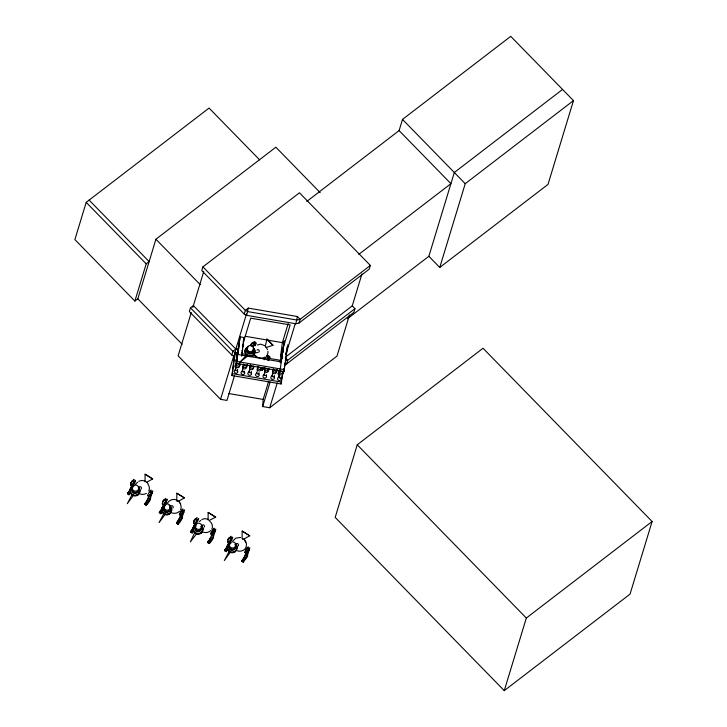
<?xml version="1.0" encoding="UTF-8"?>
<svg xmlns="http://www.w3.org/2000/svg" width="727" height="727" viewBox="0 0 727 727"><rect width="100%" height="100%" fill="white"/><g stroke="black" fill="none" stroke-linecap="round" stroke-linejoin="round"><path stroke-width="1.09" d="M145.036 481.747L145.1 474.204L152.643 478.929L146.245 482.501M176.779 500.721L176.843 493.179L184.385 497.904L177.988 501.476M208.086 519.959L208.149 512.417L215.692 517.142L209.031 520.532M242.1 538.607L242.164 531.064L249.706 535.79L244.217 538.852M349.487 314.982L336.983 356.121L269.699 407.756L262.674 406.547L263.147 399.423L268.654 381.302M283.03 372.115L281.131 383.983L231.986 375.559L234.694 352.786M236.121 365.063L236.357 363A2.226 1.954 16.9 0 0 237.602 366.008A2.226 1.954 16.9 0 0 240.446 364.363M237.575 354.131L237.82 352.059A2.226 1.954 16.9 0 0 238.147 354.531M238.038 353.158A1.145 1 16.9 0 1 237.874 351.895L239.192 343.844A2.263 1.99 16.9 0 0 238.874 344.671M252.96 342.681L251.487 343.353L251.115 344.571M257.122 371.452L257.776 366.308M268.581 358.684L266.836 359.638M280.949 361.055A1.145 1 16.9 0 1 280.776 359.792L281.567 353.622L283.021 350.114A1.845 1.618 16.9 0 0 283.294 352.15M281.131 383.983L281.376 381.839M281.758 378.631L282.003 376.495M231.986 375.559L235.83 349.06L246.498 313.955M287.828 344.752L283.948 371.515L236.284 363.355L240.128 336.855L244.099 337.537L241.755 355.13M235.848 367.117L235.575 369.171L234.421 370.652A1.845 1.618 16.9 0 0 235.912 373.242A1.845 1.618 16.9 0 0 237.584 370.952M236.675 360.856L236.266 363.927A1.145 1 16.9 0 0 236.439 365.19M237.302 356.185L237.029 358.229A1.145 1 16.9 0 0 237.202 359.492M236.284 363.355L240.128 336.855M242.509 347.097L242.8 344.898M243.245 341.599L244.099 337.537M299.015 323.042L300.151 319.317L297.425 316.527L248.27 308.103L246.671 315.345L295.816 323.769L299.015 323.042L369.225 269.163L370.352 265.437L299.451 192.782L202.915 266.873L201.788 270.589L244.217 314.073L246.671 315.345M249.679 368.189L249.27 371.27L248.116 372.751A1.845 1.618 16.9 0 0 249.615 375.341A1.845 1.618 16.9 0 0 251.278 373.051M273.643 376.395A1.845 1.618 16.9 0 1 274.215 378.685A1.845 1.618 16.9 0 1 271.707 379.04A1.845 1.618 16.9 0 1 271.116 376.759L272.271 375.268L272.816 371.17A1.845 1.618 16.9 0 0 274.306 373.76A1.845 1.618 16.9 0 0 275.978 371.47M288.174 323.57L282.376 342.635L280.504 356.721L290.164 324.924L250.706 318.172L243.3 342.535A1.845 1.618 16.9 0 1 242.654 344.607M281.058 362.691L284.284 340.818L279.977 370.834M283.948 371.515L284.375 368.271M284.666 366.099L285.102 362.855M285.384 360.692L285.82 357.439M286.111 355.276L286.538 352.022M286.829 349.86L287.265 346.615M297.425 316.527L295.816 323.769M132.16 480.856L130.551 483.255L131.142 482.655M180.541 517.324L180.632 516.815M245.853 555.21L245.944 554.701A126.698 17.948 -58 0 1 246.062 554.201A126.698 17.948 -58 0 0 245.971 554.719M265.255 346.461L266.945 339.091L272.998 345.316L266.218 347.451M176.488 523.358L176.452 522.958M210.257 539.18L207.631 542.46M241.673 561.353L241.764 560.853M259.594 159.831L209.067 108.069L86.204 202.351L74.89 239.592L134.886 301.069L137.812 298.824L155.914 239.238L275.851 147.199L320.189 192.628M134.886 301.069L146.2 263.828L149.126 261.584L89.13 200.107M190.474 307.83L189.338 311.556L231.768 355.03L234.23 356.303L235.357 352.586L232.904 351.305L190.474 307.83L193.4 305.585L235.83 349.06L237.92 349.423M191.274 312.555L178.124 355.857L220.554 399.332L226.978 400.432L234.43 375.904M192.828 307.448L203.742 271.534M231.768 355.03L232.904 351.305L235.83 349.06M244.217 314.073L245.344 310.347L248.27 308.103M220.554 399.332L233.712 356.03M237.22 356.312L237.784 354.449L248.38 356.266M262.674 406.547L270.117 382.02M269.699 407.756L277.269 382.856M285.947 354.294L295.316 323.442M284.439 364.481L286.574 364L287.701 360.274L354.985 308.639L352.259 305.849L361.955 273.934M306.785 201.434L399.105 130.587L402.504 119.41L510.736 36.35L573.467 100.617L548.004 184.404L439.771 267.463L428.857 256.286L454.32 172.508L562.553 89.439M354.985 308.639L353.858 312.365L286.574 364M357.239 444.788L335.183 517.397L504.256 690.65L630.045 594.113L652.11 521.504L483.028 348.251L357.239 444.788L526.321 618.041L504.256 690.65M439.771 267.463L465.225 183.686L573.467 100.617M144.573 504.365L144.873 503.675M197.708 520.905L196.19 523.086L196.572 522.749M211.63 532.527L211.848 532.028M207.658 542.478L207.931 541.888M254.659 344.871C254.859 343.571 252.015 346.07 252.714 346.615M134.522 482.973C135.404 480.72 132.105 485.681 133.523 484.527M166.274 501.948L166.401 501.267L165.465 502.475M229.005 538.225C229.459 536.008 226.17 542.524 228.632 538.88M231.586 539.834C232.422 537.453 228.923 543.214 230.786 541.133M228.705 550.693L229.423 551.675M229.169 551.42L224.343 560.526L230.386 552.138M241.791 560.862L242.036 560.372A8.097 1.145 -58 0 1 243.927 557.618L245.244 555.773M131.941 481.356L131.36 482.355M163.52 500.649C164.92 497.404 160.712 504.293 163.102 501.321M180.714 512.462L180.332 513.489M246.035 550.357L245.644 551.375L246.035 551.039M144.809 503.847L144.973 503.511A8.097 1.145 -58 0 1 146.863 500.749L148.844 497.995M176.552 522.822L176.725 522.486A8.097 1.145 -58 0 1 178.588 519.705L179.923 517.878M194.627 520.232C196.663 516.261 191.919 523.476 194.409 520.568M196.899 521.759C198.925 517.788 194.2 525.003 196.681 522.095M212.02 531.701L212.647 530.719M131.551 485.263A11.668 1.654 -58 0 1 129.715 490.152L131.042 488.38L129.715 490.152A8.097 1.145 -58 0 0 127.852 492.924L127.425 493.906L130.706 489.525M130.442 492.197A8.097 1.145 -58 0 0 129.351 493.86L128.924 494.842L130.96 492.17M146.5 504.465C144.391 508.109 150.943 500.321 150.407 498.795A126.698 17.948 -58 0 1 152.097 492.724A3.353 0.473 -58 0 0 152.452 491.043A3.353 0.473 -58 0 0 150.107 494.242A3.353 0.473 -58 0 0 149.217 496.65A11.668 1.654 -58 0 1 148.363 501.685A8.097 1.145 -58 0 0 146.5 504.465L145 503.529M163.293 504.238A11.668 1.654 -58 0 1 161.458 509.127A8.097 1.145 -58 0 0 159.595 511.899L159.149 512.862L160.84 513.689L162.712 511.136M162.503 510.717A8.097 1.145 -58 0 0 161.094 512.835L160.84 513.689M178.251 523.44C176.161 527.075 182.686 519.296 182.159 517.76A126.698 17.948 -58 0 1 183.84 511.699A3.353 0.473 -58 0 0 184.195 510.018A3.353 0.473 -58 0 0 181.85 513.217A3.353 0.473 -58 0 0 180.968 515.625A11.668 1.654 -58 0 1 180.114 520.659A8.097 1.145 -58 0 0 178.251 523.44L176.743 522.495M194.772 525.621L192.764 528.365A8.097 1.145 -58 0 0 190.901 531.137L190.474 532.119L193.137 528.593M193.8 529.956A8.097 1.145 -58 0 0 192.401 532.073L191.973 533.055L193.391 531.228M209.549 542.678C207.477 546.277 213.992 538.525 213.456 537.008A126.698 17.948 -58 0 1 215.147 530.937A3.353 0.473 -58 0 0 215.501 529.256A3.353 0.473 -58 0 0 213.156 532.455A3.353 0.473 -58 0 0 212.275 534.863A11.668 1.654 -58 0 1 211.412 539.897A8.097 1.145 -58 0 0 209.549 542.678L208.049 541.742A8.097 1.145 -58 0 1 209.912 538.961L211.23 537.126M228.787 544.278L226.779 547.013A8.097 1.145 -58 0 0 224.916 549.785L224.489 550.766L227.151 547.24M227.815 548.603A8.097 1.145 -58 0 0 226.415 550.73L225.988 551.702L228.024 549.03M243.563 561.326L243.136 562.307L247.671 556.228L247.471 555.655A126.698 17.948 -58 0 1 249.152 549.594A3.353 0.473 -58 0 0 249.515 547.904A3.353 0.473 -58 0 0 247.171 551.102A3.353 0.473 -58 0 0 246.28 553.511A11.668 1.654 -58 0 1 245.426 558.554A8.097 1.145 -58 0 0 243.563 561.326L242.064 560.39M254.777 345.28L254.995 344.571L252.86 346.752M133.632 483.882C136.213 479.584 131.423 485.881 133.414 484.191M165.592 502.521L164.575 503.756L166.183 501.157L164.884 503.838L165.474 503.248M180.914 512.126L181.35 511.481M230.904 540.406L229.886 541.651L231.495 539.043M246.235 550.012L246.862 549.112M235.821 364.872L236.711 363.591L235.121 365.417A1.845 1.618 16.9 0 0 236.084 367.88M263.91 374.905L264.792 373.623L263.201 375.45A1.845 1.618 16.9 0 0 264.701 378.031A1.845 1.618 16.9 0 0 266.364 375.75M278.505 377.413L279.386 376.132L277.796 377.958A1.845 1.618 16.9 0 0 279.286 380.539A1.845 1.618 16.9 0 0 280.958 378.249M167.528 502.966C169.355 499.812 173.671 498.513 176.961 500.085M232.849 540.852L235.83 538.134L240.655 537.435M144.646 504.438L147.835 500.112M144.846 504.447L147.345 501.048M150.371 498.949L148.363 501.685L146.863 500.749A11.668 1.654 -58 0 0 148.508 495.423M163.466 506.383L162.13 508.209L163.448 506.474M159.958 511.908L161.83 509.354M178.333 520.786L176.461 523.34L177.988 524.294M176.597 523.422L178.469 520.868M182.123 517.924L180.114 520.659L178.615 519.723A11.668 1.654 -58 0 0 179.469 514.68A3.353 0.473 -58 0 1 181.296 510.736A3.353 0.473 -58 0 1 182.741 509.872M207.895 542.66L210.394 539.261M213.42 537.162L211.412 539.897L209.912 538.961A11.668 1.654 -58 0 0 211.748 534.081M243.027 559.526L241.591 561.289M241.909 561.317L243.154 559.608M247.434 555.81L245.426 558.554L243.927 557.618A11.668 1.654 -58 0 0 245.753 552.729M194.754 525.712L192.764 528.365A11.668 1.654 -58 0 0 194.563 523.876M228.769 544.359L226.779 547.013A11.668 1.654 -58 0 0 228.569 541.851M149.598 492.506L150.107 491.943M280.776 359.792L279.622 361.283A1.845 1.618 16.9 0 0 279.368 361.955M196.626 533.745L190.338 541.879L194.836 532.418M246.789 354.785L239.737 362.355L247.807 355.903M267.282 360.092L268.981 358.902L268.281 360.183M264.564 367.426A8.097 2.072 -44.3 0 0 262.465 369.334L261.956 370.243L264.782 368.207M207.695 542.651L209.294 543.532M241.8 561.244L243.3 562.18M358.784 254.386L450.922 183.677L399.105 130.587M237.465 357.893L235.875 359.72A1.845 1.618 16.9 0 0 236.838 362.182M370.352 265.437L300.151 319.317L296.952 320.044L247.807 311.619L245.344 310.347L202.915 266.873M236.011 368.834L235.575 369.171A1.145 1 16.9 0 0 236.502 370.77A1.145 1 16.9 0 0 237.529 369.352M242.918 370.125L241.328 371.951A1.845 1.618 16.9 0 0 241.918 374.232A1.845 1.618 16.9 0 0 244.436 373.869A1.845 1.618 16.9 0 0 243.854 371.588M249.706 370.934L249.27 371.27A1.145 1 16.9 0 0 250.197 372.869A1.145 1 16.9 0 0 251.233 371.452M285.875 356.793L352.259 305.849M347.461 318.762L428.857 256.286M526.321 618.041L652.11 521.504M257.358 345.016L260.493 344.153L265.246 345.743M138.766 481.265L141.901 480.411L145.209 481.11M201.815 519.487L204.95 518.624L208.267 519.323M285.575 360.765L287.701 360.274L285.656 358.184M260.793 368.998L262.202 370.188M253.768 353.095L258.094 352.395M238.347 352.713L237.429 352.84L238.311 351.559L236.72 353.377A1.845 1.618 16.9 0 0 237.684 355.839M196.953 533.573L195.936 533.327M230.968 552.22L229.95 551.975M245.117 336.256L282.376 342.635M235.357 352.586L237.429 352.94M241.7 353.667L247.189 354.612M247.262 347.615A5.016 4.698 0.9 0 0 245.717 354.094A5.016 4.698 0.9 0 0 252.642 355.558L255.968 356.112M269.144 358.366L281.213 360.438M250.588 356.648L281.476 361.937M236.848 361.492L284.511 369.652M232.549 373.696L281.694 382.12M228.578 393.507L263.147 399.423M132.887 495.114L133.386 495.278M164.629 514.089L165.129 514.253M133.414 495.469L127.289 503.666L132.105 494.56L131.642 493.833M152.643 478.929L145.1 474.204M184.385 497.904L176.888 493.242M215.692 517.142L208.149 512.417M249.706 535.79L242.164 531.064M164.166 513.662L164.729 513.998M176.997 500.83L177.124 500.912A5.134 1.109 30.2 0 1 177.588 501.203L177.733 501.294M246.998 355.249L247.462 355.53M138.23 493.051L139.075 493.569A7.388 6.47 16.9 0 0 146.354 493.388M167.592 514.025L167.783 514.143A1.663 1.463 16.9 0 0 170.1 512.799M198.898 533.264L199.089 533.382A1.663 1.463 16.9 0 0 201.306 531.655M246.962 548.176L248.461 549.112M229.814 537.58L231.313 538.516M212.947 529.529L214.447 530.465M195.799 518.924L197.299 519.86M181.641 510.29L183.149 511.226M164.493 499.685L165.992 500.621M149.898 491.316L151.398 492.252M132.75 480.711L134.25 481.647M248.08 547.776A3.353 0.473 -58 0 0 246.635 548.64A3.353 0.473 -58 0 0 244.781 552.575L246.28 553.511M230.504 538.053A3.353 0.473 -58 0 0 230.859 536.372A3.353 0.473 -58 0 0 228.523 539.57A3.353 0.473 -58 0 0 227.633 541.969L229.132 542.915A11.668 1.654 -58 0 1 230.068 543.46M197.135 517.915A3.353 0.473 -58 0 0 195.145 519.887A3.353 0.473 -58 0 0 193.618 523.322L195.127 524.258A11.668 1.654 -58 0 1 196.099 524.421M213.647 530.001A3.353 0.473 -58 0 0 214.002 528.32A3.353 0.473 -58 0 0 211.657 531.519A3.353 0.473 -58 0 0 210.766 533.927L212.275 534.863M179.469 514.68L180.968 515.625M165.611 499.285A3.353 0.473 -58 0 0 164.166 500.149A3.353 0.473 -58 0 0 162.321 504.084L163.82 505.02A11.668 1.654 -58 0 1 164.756 505.574M151.225 490.298A3.353 0.473 -58 0 0 149.244 492.27A3.353 0.473 -58 0 0 147.717 495.714L149.217 496.65M133.868 480.32A3.353 0.473 -58 0 0 132.423 481.174A3.353 0.473 -58 0 0 130.569 485.109L132.069 486.045A11.668 1.654 -58 0 1 133.014 486.599M224.916 549.785L226.415 550.73M224.652 550.648L226.152 551.584M190.901 531.137L192.401 532.073M159.595 511.899L161.094 512.835M190.638 532L192.146 532.936M127.852 492.924L129.351 493.86M144.718 504.365L146.236 505.32M127.588 493.778L129.088 494.723M177.043 500.903L177.179 500.994A5.134 1.109 30.2 0 0 177.642 501.276M272.998 345.316L266.945 339.091M165.202 514.343L159.031 522.64L163.857 513.535L163.393 512.808M243.709 538.861L246.48 543.723M178.397 500.967L180.732 504.184L180.36 503.529M146.654 482.001L148.108 483.682M402.504 119.41L465.225 183.686M155.914 239.238L200.252 284.675M266.927 356.503L268.127 357.739M253.105 342.472L254.305 343.707M262.465 369.334L261.257 368.098A8.097 2.072 -44.3 0 1 261.874 367.498M86.204 202.351L146.2 263.828M137.812 298.824L182.15 344.253M247.071 355.067L247.534 355.558M244.872 540.034L245.163 540.552M245.671 541.424L246.053 542.078M179.56 502.148L179.851 502.657M240.01 364.063A2.263 1.99 16.9 0 1 236.575 361.937M239.492 366.199A1.845 1.618 16.9 0 1 237.547 367.644A1.845 1.618 16.9 0 1 235.857 365.736M283.557 370.661A2.226 1.954 16.9 0 1 282.04 373.424A2.226 1.954 16.9 0 1 279.413 371.115M283.385 371.37A2.263 1.99 16.9 0 1 280.068 370.134M284.157 368.789A2.263 1.99 16.9 0 1 284.084 370.779M281.04 377.168A1.145 1 16.9 0 1 279.586 378.013A1.145 1 16.9 0 1 278.95 376.468L279.495 372.369A1.845 1.618 16.9 0 0 280.985 374.959A1.845 1.618 16.9 0 0 282.658 372.669M284.566 367.917A1.845 1.618 16.9 0 1 283.721 369.18M253.196 368.298A1.845 1.618 16.9 0 1 250.842 369.652A1.845 1.618 16.9 0 1 249.815 367.162L250.061 365.099A2.226 1.954 16.9 0 0 251.297 368.107A2.226 1.954 16.9 0 0 254.141 366.463M253.714 366.163A2.263 1.99 16.9 0 1 250.388 364.936M266.445 374.659A1.145 1 16.9 0 1 264.992 375.505A1.145 1 16.9 0 1 264.355 373.96L264.901 369.861A1.845 1.618 16.9 0 0 266.4 372.451A1.845 1.618 16.9 0 0 268.063 370.161M269.226 369.162A2.226 1.954 16.9 0 1 266.382 370.797A2.226 1.954 16.9 0 1 265.146 367.789M268.799 368.862A2.263 1.99 16.9 0 1 266.009 368.416M258.948 372.66A1.145 1 16.9 0 1 257.912 374.078A1.145 1 16.9 0 1 256.985 372.469L255.84 373.96A1.845 1.618 16.9 0 0 256.431 376.241A1.845 1.618 16.9 0 0 258.939 375.886A1.845 1.618 16.9 0 0 258.358 373.596M260.693 368.671A1.845 1.618 16.9 0 1 259.03 370.961A1.845 1.618 16.9 0 1 257.531 368.371M260.493 367.608A2.263 1.99 16.9 0 1 258.648 366.926M261.865 367.671A2.226 1.954 16.9 0 1 259.503 369.425A2.226 1.954 16.9 0 1 257.458 367.117M247.625 364.772A2.263 1.99 16.9 0 1 243.6 364.127M244.581 371.161A1.145 1 16.9 0 1 243.118 372.006A1.145 1 16.9 0 1 242.482 370.461L243.027 366.363A1.845 1.618 16.9 0 0 244.526 368.943A1.845 1.618 16.9 0 0 246.189 366.662M247.098 364.654A2.226 1.954 16.9 0 1 245.081 367.426A2.226 1.954 16.9 0 1 243.272 364.291M276.887 369.461A2.226 1.954 16.9 0 1 274.861 372.233A2.226 1.954 16.9 0 1 273.052 369.107M277.414 369.58A2.263 1.99 16.9 0 1 273.388 368.943M274.233 375.459A1.145 1 16.9 0 1 273.198 376.877A1.145 1 16.9 0 1 272.271 375.268M279.586 372.497A1.145 1 16.9 0 1 279.422 371.233L278.268 372.724A1.845 1.618 16.9 0 0 279.232 375.187M278.977 372.179A1.845 1.618 16.9 0 1 279.895 372.051M284.63 363.555A2.263 1.99 16.9 0 1 284.557 365.545M281.404 362.219A1.845 1.618 16.9 0 1 281.658 361.546M281.567 359.02A2.263 1.99 16.9 0 1 281.767 357.302L281.24 359.183A2.226 1.954 16.9 0 0 281.567 361.655M285.656 357.675A2.263 1.99 16.9 0 1 285.593 359.665M285.793 357.593A1.845 1.618 16.9 0 1 285.229 358.066M280.831 362.655A1.845 1.618 16.9 0 1 280.995 361.255M237.393 357.593A2.263 1.99 16.9 0 1 237.266 356.703M237.384 360.228A2.226 1.954 16.9 0 1 237.057 357.757L236.811 359.829A1.845 1.618 16.9 0 0 236.648 361.228M241.673 354.54A1.845 1.618 16.9 0 1 241.618 356.157M237.411 355.53A1.845 1.618 16.9 0 1 237.311 354.803M242.5 351.568A2.263 1.99 16.9 0 1 241.473 353.131M238.147 351.895A2.263 1.99 16.9 0 1 238.029 351.005M241.646 352.422A2.226 1.954 16.9 0 1 241.573 354.385M242.436 348.842A1.845 1.618 16.9 0 1 241.809 350.941M282.43 354.249A2.263 1.99 16.9 0 1 282.103 351.741M285.993 352.113A2.263 1.99 16.9 0 1 285.92 354.104M282.73 356.612A2.226 1.954 16.9 0 1 281.567 353.622M280.331 360.737A1.845 1.618 16.9 0 1 281.249 360.619M282.285 358.157A1.845 1.618 16.9 0 1 281.322 355.694M238.992 348.188A2.226 1.954 16.9 0 1 238.656 345.725M242.491 346.088A2.226 1.954 16.9 0 1 242.418 348.042M243.082 344.207A2.263 1.99 16.9 0 1 242.309 346.797M238.692 349.832A1.845 1.618 16.9 0 1 238.42 347.797M244.781 552.575A11.668 1.654 -58 0 1 245.399 552.266M246.408 544.487A7.388 6.47 16.9 0 1 236.139 550.439M229.132 542.915A3.353 0.473 -58 0 1 230.023 540.506A3.353 0.473 -58 0 1 232.367 537.308A3.353 0.473 -58 0 1 232.004 538.989A126.698 17.948 -58 0 0 231.822 539.588M227.633 541.969A11.668 1.654 -58 0 1 227.978 541.76M230.704 543.514A126.698 17.948 -58 0 1 230.841 542.978M235.403 544.305A5.016 4.744 7.4 0 1 235.366 551.311A5.016 4.744 7.4 0 1 227.996 550.557A5.016 4.744 7.4 0 1 229.323 543.678M235.394 545.314A3.308 3.126 7.4 0 1 232.349 549.603A3.308 3.126 7.4 0 1 229.287 545.241M235.294 545.941A3.344 3.162 7.4 0 1 231.786 550.248A3.344 3.162 7.4 0 1 229.559 545.159M235.448 543.96A5.016 4.744 7.4 0 1 235.066 551.23A5.016 4.744 7.4 0 1 227.578 549.512A5.016 4.744 7.4 0 1 230.559 542.842M234.994 544.332A3.308 3.126 7.4 0 1 232.822 549.312A3.308 3.126 7.4 0 1 229.323 544.968M229.759 544.269A3.308 3.126 7.4 0 1 230.359 543.696M228.051 549.485A1.663 1.463 16.9 0 1 227.451 548.449M235.421 550.693A1.663 1.463 16.9 0 1 233.512 552.166M242.445 538.798A5.134 1.109 30.2 0 1 242.909 539.089M242.809 539.08A5.134 1.109 30.2 0 1 242.491 538.88M236.011 544.205A1.381 1.309 56.5 0 1 238.092 543.95A1.381 1.309 56.5 0 1 237.902 546.086M231.958 549.839A1.381 1.309 56.5 0 1 231.177 550.466M229.877 550.103A1.381 1.309 56.5 0 1 229.596 548.458M236.284 549.73A4.507 3.944 16.9 0 1 230.059 552.32L229.069 551.711A4.507 3.944 16.9 0 1 227.451 548.912M210.766 533.927A11.668 1.654 -58 0 1 211.112 533.709M210.794 530.528A7.388 6.47 16.9 0 1 202.124 531.782M199.462 521.523A7.388 6.47 16.9 0 1 200.843 520.441M209.749 521.259A7.388 6.47 16.9 0 1 211.793 529.138M195.127 524.258A3.353 0.473 -58 0 1 196.008 521.859A3.353 0.473 -58 0 1 198.353 518.66A3.353 0.473 -58 0 1 197.998 520.341A126.698 17.948 -58 0 0 197.808 520.941M193.618 523.322A11.668 1.654 -58 0 1 194.436 523.049M202.778 527.757A5.016 4.744 7.4 0 1 199.88 533.518A5.016 4.744 7.4 0 1 193.518 531.201A5.016 4.744 7.4 0 1 195.318 525.03M201.397 525.657A5.016 4.744 7.4 0 1 202.233 526.621M201.379 526.666A3.308 3.126 7.4 0 1 197.908 530.928A3.308 3.126 7.4 0 1 195.708 525.894M200.852 526.566A3.344 3.162 7.4 0 1 198.653 531.601A3.344 3.162 7.4 0 1 195.118 527.22M195.554 526.512A3.344 3.162 7.4 0 1 196.163 525.93M201.443 525.312A5.016 4.744 7.4 0 1 201.061 532.582A5.016 4.744 7.4 0 1 193.564 530.855A5.016 4.744 7.4 0 1 196.554 524.194M201.415 526.393A3.308 3.126 7.4 0 1 197.944 530.655A3.308 3.126 7.4 0 1 195.745 525.621M193.745 530.537A1.663 1.463 16.9 0 1 193.8 528.747M201.879 525.885A1.381 1.309 56.5 0 1 203.633 525.003A1.381 1.309 56.5 0 1 204.36 526.948M197.944 531.192A1.381 1.309 56.5 0 1 197.162 531.819M195.645 531.164A1.381 1.309 56.5 0 1 195.79 529.529M202.279 531.083A4.507 3.944 16.9 0 1 196.045 533.673L195.054 533.064A4.507 3.944 16.9 0 1 193.809 528.256M179.487 511.281A7.388 6.47 16.9 0 1 170.827 512.544M180.66 504.911A7.388 6.47 16.9 0 1 180.487 509.9M165.529 505.092A126.698 17.948 -58 0 1 165.983 503.438M166.329 502.284A126.698 17.948 -58 0 1 166.692 501.103A3.353 0.473 -58 0 0 167.046 499.413A3.353 0.473 -58 0 0 164.702 502.611A3.353 0.473 -58 0 0 163.82 505.02M162.321 504.084A11.668 1.654 -58 0 1 162.657 503.866M170.091 506.41A5.016 4.744 7.4 0 1 170.354 513.135A5.016 4.744 7.4 0 1 163.266 513.289A5.016 4.744 7.4 0 1 163.002 506.574M169.645 506.71A3.308 3.126 7.4 0 1 169.264 510.917A3.308 3.126 7.4 0 1 164.802 510.872A3.308 3.126 7.4 0 1 164.402 506.655M169.545 507.328A3.344 3.162 7.4 0 1 167.346 512.362A3.344 3.162 7.4 0 1 163.811 507.982M164.247 507.273A3.344 3.162 7.4 0 1 164.865 506.692M169.064 505.338A5.016 4.744 7.4 0 1 170.4 512.789A5.016 4.744 7.4 0 1 162.475 511.981A5.016 4.744 7.4 0 1 165.247 504.947M169.682 506.437A3.308 3.126 7.4 0 1 169.3 510.645A3.308 3.126 7.4 0 1 164.838 510.599A3.308 3.126 7.4 0 1 164.438 506.383M162.439 511.29A1.663 1.463 16.9 0 1 162.275 509.818M170.7 506.319A1.381 1.309 56.5 0 1 172.644 505.937A1.381 1.309 56.5 0 1 172.853 507.982M166.438 512.235A1.381 1.309 56.5 0 1 165.856 512.571M164.556 512.208A1.381 1.309 56.5 0 1 164.747 510.072M170.972 511.844A4.507 3.944 16.9 0 1 164.738 514.434L163.748 513.816A4.507 3.944 16.9 0 1 162.166 509.99M147.699 495.696A11.668 1.654 -58 0 1 148.035 495.478M135.404 484.691A7.388 6.47 16.9 0 1 137.794 482.228M147.999 484.373A7.388 6.47 16.9 0 1 148.744 490.925M133.777 486.118A126.698 17.948 -58 0 1 134.077 485.018M134.577 483.31A126.698 17.948 -58 0 1 134.949 482.128A3.353 0.473 -58 0 0 135.304 480.447A3.353 0.473 -58 0 0 132.959 483.637A3.353 0.473 -58 0 0 132.069 486.045M130.569 485.109A11.668 1.654 -58 0 1 131.187 484.8M131.878 486.745A126.698 17.948 -58 0 1 132.005 486.236M138.348 487.444A5.016 4.744 7.4 0 1 137.966 494.705A5.016 4.744 7.4 0 1 130.469 492.988A5.016 4.744 7.4 0 1 133.459 486.318M138.557 489.244A3.308 3.126 7.4 0 1 134.431 492.624A3.308 3.126 7.4 0 1 132.659 487.681M138.466 489.88A3.344 3.162 7.4 0 1 134.295 493.297A3.344 3.162 7.4 0 1 132.505 488.299M138.394 487.099A5.016 4.744 7.4 0 1 138.012 494.369A5.016 4.744 7.4 0 1 130.515 492.642A5.016 4.744 7.4 0 1 133.495 485.972M138.593 488.971A3.308 3.126 7.4 0 1 134.468 492.352A3.308 3.126 7.4 0 1 132.696 487.408M130.487 491.97A1.663 1.463 16.9 0 1 130.524 490.843M138.357 493.824A1.663 1.463 16.9 0 1 136.449 495.305M138.948 487.344A1.381 1.309 56.5 0 1 141.401 487.699M141.429 488.408A1.381 1.309 56.5 0 1 141.102 489.007M134.895 492.979A1.381 1.309 56.5 0 1 134.113 493.606M132.441 492.624A1.381 1.309 56.5 0 1 132.741 491.316M139.257 491.834A4.507 3.944 16.9 0 1 132.996 495.46L132.005 494.842A4.507 3.944 16.9 0 1 130.424 491.016M264.092 359.72A3.353 0.854 -44.3 0 1 267.354 356.185A3.353 0.854 -44.3 0 1 268.69 356.621M267.936 351.368A7.388 6.47 16.9 0 1 266.336 356.057M264.946 357.13A7.388 6.47 16.9 0 1 256.04 356.312L254.732 354.985A7.388 6.47 16.9 0 1 253.832 353.422M266.6 348.115A7.388 6.47 16.9 0 1 267.5 349.678M250.27 345.698A3.353 0.854 -44.3 0 1 253.532 342.163A3.353 0.854 -44.3 0 1 254.868 342.599M251.896 346.197A3.353 0.854 -44.3 0 1 255.504 342.971A3.353 0.854 -44.3 0 1 255.55 344.625A126.698 32.433 -44.3 0 0 255.177 345.807M266.391 359.374A3.353 0.854 -44.3 0 1 269.626 356.884A3.353 0.854 -44.3 0 1 269.372 358.656A126.698 32.433 -44.3 0 0 268.826 360.41M254.186 349.069A5.016 4.698 0.9 0 1 252.642 355.558M253.305 349.096A3.308 3.099 0.9 0 1 249.852 353.367A3.308 3.099 0.9 0 1 247.625 348.424M253.287 349.769A3.344 3.126 0.9 0 1 249.797 354.076A3.344 3.126 0.9 0 1 247.543 349.087M253.35 347.76A5.016 4.698 0.9 0 1 253.014 354.949A5.016 4.698 0.9 0 1 245.499 353.367A5.016 4.698 0.9 0 1 248.452 346.724M253.314 348.796A3.308 3.099 0.9 0 1 249.861 353.068A3.308 3.099 0.9 0 1 247.634 348.124M252.714 355.276A1.663 1.463 16.9 0 1 250.043 356.012M265.664 346.852A5.134 1.309 41.7 0 1 265.918 347.106A5.134 1.309 41.7 0 1 265.682 346.933M257.04 350.087A1.381 1.254 80.8 0 1 259.248 350.95M259.13 351.65A1.381 1.254 80.8 0 1 258.948 351.941M247.071 353.013A1.381 1.254 80.8 0 1 247.553 351.432M248.97 353.758A1.381 1.254 80.8 0 1 248.679 353.913M254.305 352.595A4.507 3.944 16.9 0 1 251.978 356.357A4.507 3.944 16.9 0 1 247.044 355.612L246.244 354.803A4.507 3.944 16.9 0 1 245.426 352.822M149.98 495.178L151.579 492.779L149.98 495.178M150.525 495.523L152.134 493.124L150.525 495.523M181.723 514.153L183.331 511.753L181.723 514.153M182.277 514.498L183.876 512.099L182.277 514.498M213.029 533.391L214.629 531.001L213.029 533.391M213.574 533.736L215.183 531.346L213.574 533.736M247.035 552.047L248.67 549.703L247.035 552.047M247.589 552.384L249.225 550.048L247.589 552.384M230.541 547.395A3.308 3.126 7.4 0 0 235.821 545.386A3.308 3.126 7.4 0 0 231.277 542.033A3.308 3.126 7.4 0 0 230.541 547.395M196.526 528.747A3.308 3.126 7.4 0 0 201.806 526.739A3.308 3.126 7.4 0 0 197.262 523.385A3.308 3.126 7.4 0 0 196.526 528.747M165.229 509.509A3.308 3.126 7.4 0 0 170.509 507.491A3.308 3.126 7.4 0 0 165.956 504.147A3.308 3.126 7.4 0 0 165.229 509.509M133.477 490.534A3.308 3.126 7.4 0 0 138.757 488.517A3.308 3.126 7.4 0 0 134.213 485.173A3.308 3.126 7.4 0 0 133.477 490.534M248.298 351.086A3.308 3.099 0.9 0 0 253.569 349.005A3.308 3.099 0.9 0 0 249.007 345.761A3.308 3.099 0.9 0 0 248.298 351.086"/></g></svg>
